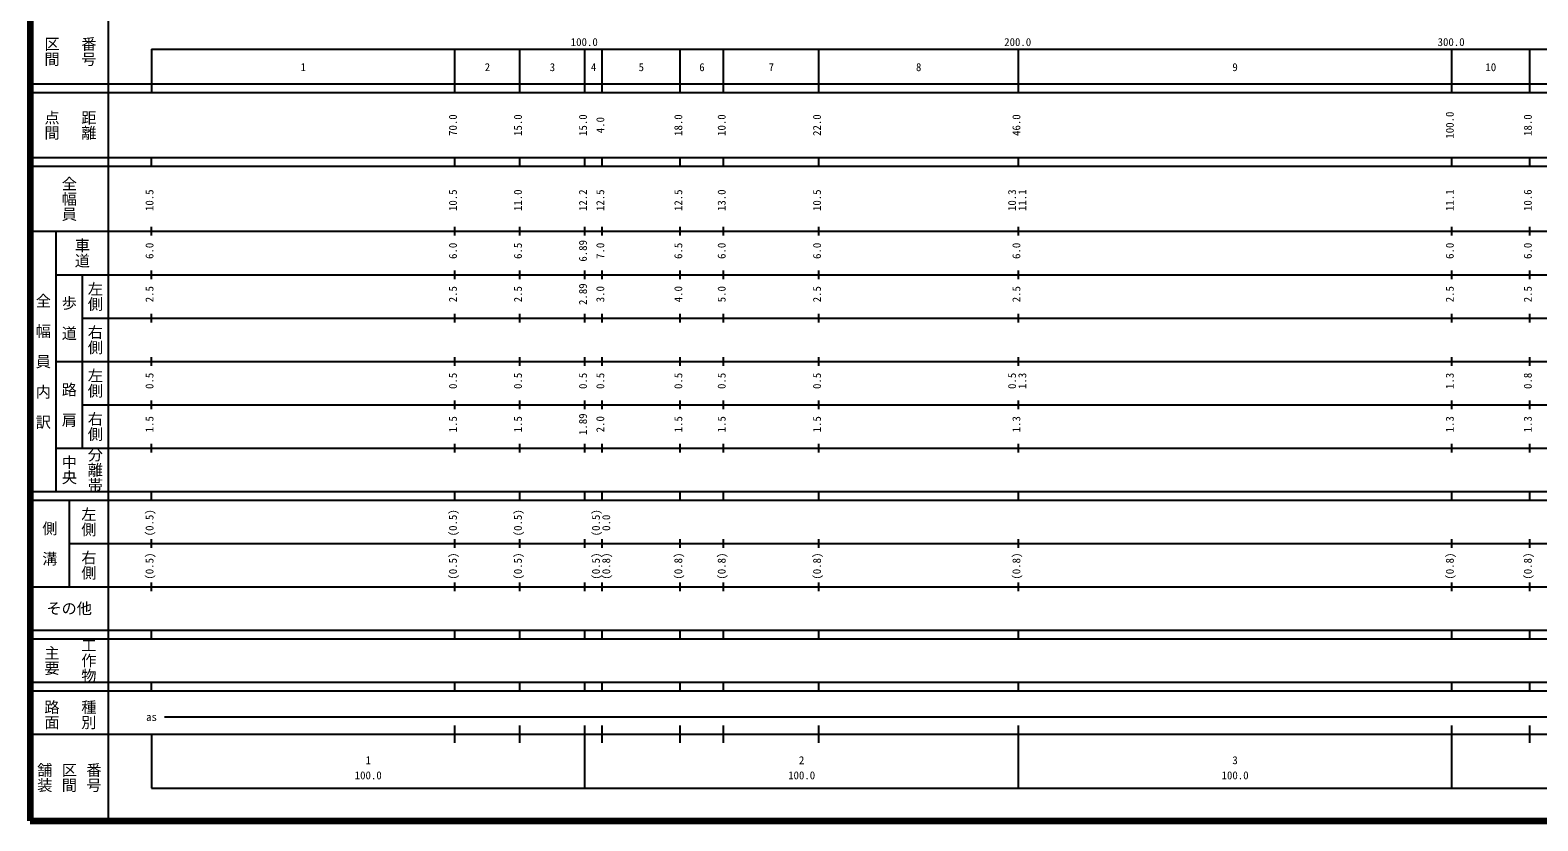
# Model space of a CAD drawing. Units: millimetres on the paper, enlarged 1000 times. Extents: x 40000 to 680000, y 20000 to 380000.
# Drawn here: x 40000 to 387853, y 20000 to 202409 of the extents above; entities that cross this region are included whole.
import ezdxf
from ezdxf.enums import TextEntityAlignment as Align

# ---------------------------------------------------------------- set-up
doc = ezdxf.new("R2010")
doc.units = ezdxf.units.MM
doc.header["$LTSCALE"] = 1000
doc.layers.add('M-TTL', color=2, linetype='Continuous', lineweight=140)
doc.layers.add('M-TTL-BAND', color=7, linetype='Continuous', lineweight=25)
doc.styles.add('@ＭＳ ゴシック', font='')
doc.styles.add('ＭＳ ゴシック', font='')
doc.styles.get('@ＭＳ ゴシック').set_extended_font_data('@MS Gothic')
doc.styles.get('ＭＳ ゴシック').set_extended_font_data('MS Gothic')

msp = doc.modelspace()

# ---------------------------------------------------------------- linework, layer by layer
at = {"layer": 'M-TTL'}
for p, q in [((40000, 380000), (40000, 20000)), ((40000, 20000), (680000, 20000))]:
    msp.add_line(p, q, dxfattribs=at)
at = {"layer": 'M-TTL-BAND'}
for p, q in [((58000, 370000), (58000, 20000)), ((68000, 198000), (579000, 198000)), ((68000, 198000), (68000, 188000)), ((138000, 188000), (138000, 198000)), ((153000, 188000), (153000, 198000)), ((168000, 188000), (168000, 198000)), ((172000, 188000), (172000, 198000)), ((190000, 188000), (190000, 198000)), ((200000, 188000), (200000, 198000)), ((222000, 188000), (222000, 198000)), ((268000, 188000), (268000, 198000)), ((368000, 188000), (368000, 198000)), ((386000, 188000), (386000, 198000)), ((40000, 190000), (579000, 190000)), ((40000, 188000), (579000, 188000)), ((40000, 173000), (579000, 173000)), ((40000, 171000), (579000, 171000)), ((68000, 171000), (68000, 173000)), ((138000, 171000), (138000, 173000)), ((153000, 171000), (153000, 173000)), ((168000, 171000), (168000, 173000)), ((172000, 171000), (172000, 173000)), ((190000, 171000), (190000, 173000)), ((200000, 171000), (200000, 173000)), ((222000, 171000), (222000, 173000)), ((268000, 171000), (268000, 173000)), ((368000, 171000), (368000, 173000)), ((386000, 171000), (386000, 173000)), ((68000, 155000), (68000, 157000)), ((138000, 155000), (138000, 157000)), ((153000, 155000), (153000, 157000)), ((168000, 155000), (168000, 157000)), ((172000, 155000), (172000, 157000)), ((190000, 155000), (190000, 157000)), ((200000, 155000), (200000, 157000)), ((222000, 155000), (222000, 157000)), ((268000, 155000), (268000, 157000)), ((368000, 155000), (368000, 157000)), ((386000, 155000), (386000, 157000)), ((40000, 156000), (579000, 156000)), ((46000, 96000), (46000, 156000)), ((68000, 145000), (68000, 147000)), ((138000, 145000), (138000, 147000)), ((153000, 145000), (153000, 147000)), ((168000, 145000), (168000, 147000)), ((172000, 145000), (172000, 147000)), ((190000, 145000), (190000, 147000)), ((200000, 145000), (200000, 147000)), ((222000, 145000), (222000, 147000)), ((268000, 145000), (268000, 147000)), ((368000, 145000), (368000, 147000)), ((386000, 145000), (386000, 147000)), ((46000, 146000), (579000, 146000)), ((52000, 146000), (52000, 106000)), ((52000, 136000), (579000, 136000)), ((68000, 135000), (68000, 137000)), ((138000, 135000), (138000, 137000)), ((153000, 135000), (153000, 137000)), ((168000, 135000), (168000, 137000)), ((172000, 135000), (172000, 137000)), ((190000, 135000), (190000, 137000)), ((200000, 135000), (200000, 137000)), ((222000, 135000), (222000, 137000)), ((268000, 135000), (268000, 137000)), ((368000, 135000), (368000, 137000)), ((386000, 135000), (386000, 137000)), ((46000, 126000), (579000, 126000)), ((68000, 125000), (68000, 127000)), ((138000, 125000), (138000, 127000)), ((153000, 125000), (153000, 127000)), ((168000, 125000), (168000, 127000)), ((172000, 125000), (172000, 127000)), ((190000, 125000), (190000, 127000)), ((200000, 125000), (200000, 127000)), ((222000, 125000), (222000, 127000)), ((268000, 125000), (268000, 127000)), ((368000, 125000), (368000, 127000)), ((386000, 125000), (386000, 127000)), ((52000, 116000), (579000, 116000)), ((68000, 115000), (68000, 117000)), ((138000, 115000), (138000, 117000)), ((153000, 115000), (153000, 117000)), ((168000, 115000), (168000, 117000)), ((172000, 115000), (172000, 117000)), ((190000, 115000), (190000, 117000)), ((200000, 115000), (200000, 117000)), ((222000, 115000), (222000, 117000)), ((268000, 115000), (268000, 117000)), ((368000, 115000), (368000, 117000)), ((386000, 115000), (386000, 117000)), ((46000, 106000), (579000, 106000)), ((68000, 105000), (68000, 107000)), ((138000, 105000), (138000, 107000)), ((153000, 105000), (153000, 107000)), ((168000, 105000), (168000, 107000)), ((172000, 105000), (172000, 107000)), ((190000, 105000), (190000, 107000)), ((200000, 105000), (200000, 107000)), ((222000, 105000), (222000, 107000)), ((268000, 105000), (268000, 107000)), ((368000, 105000), (368000, 107000)), ((386000, 105000), (386000, 107000)), ((40000, 96000), (579000, 96000)), ((40000, 94000), (579000, 94000)), ((49000, 94000), (49000, 74000)), ((68000, 94000), (68000, 96000)), ((138000, 94000), (138000, 96000)), ((153000, 94000), (153000, 96000)), ((168000, 94000), (168000, 96000)), ((172000, 94000), (172000, 96000)), ((190000, 94000), (190000, 96000)), ((200000, 94000), (200000, 96000)), ((222000, 94000), (222000, 96000)), ((268000, 94000), (268000, 96000)), ((368000, 94000), (368000, 96000)), ((386000, 94000), (386000, 96000)), ((49000, 84000), (579000, 84000)), ((68000, 83000), (68000, 85000)), ((138000, 83000), (138000, 85000)), ((153000, 83000), (153000, 85000)), ((168000, 83000), (168000, 85000)), ((172000, 83000), (172000, 85000)), ((190000, 83000), (190000, 85000)), ((200000, 83000), (200000, 85000)), ((222000, 83000), (222000, 85000)), ((268000, 83000), (268000, 85000)), ((368000, 83000), (368000, 85000)), ((386000, 83000), (386000, 85000)), ((40000, 74000), (579000, 74000)), ((68000, 73000), (68000, 75000)), ((138000, 73000), (138000, 75000)), ((153000, 73000), (153000, 75000)), ((168000, 73000), (168000, 75000)), ((172000, 73000), (172000, 75000)), ((190000, 73000), (190000, 75000)), ((200000, 73000), (200000, 75000)), ((222000, 73000), (222000, 75000)), ((268000, 73000), (268000, 75000)), ((368000, 73000), (368000, 75000)), ((386000, 73000), (386000, 75000)), ((40000, 64000), (579000, 64000)), ((68000, 62000), (68000, 64000)), ((138000, 62000), (138000, 64000)), ((153000, 62000), (153000, 64000)), ((168000, 62000), (168000, 64000)), ((172000, 62000), (172000, 64000)), ((190000, 62000), (190000, 64000)), ((200000, 62000), (200000, 64000)), ((222000, 62000), (222000, 64000)), ((268000, 62000), (268000, 64000)), ((368000, 62000), (368000, 64000)), ((386000, 62000), (386000, 64000)), ((40000, 62000), (579000, 62000)), ((40000, 52000), (579000, 52000)), ((40000, 50000), (579000, 50000)), ((68000, 50000), (68000, 52000)), ((138000, 50000), (138000, 52000)), ((153000, 50000), (153000, 52000)), ((168000, 50000), (168000, 52000)), ((172000, 50000), (172000, 52000)), ((190000, 50000), (190000, 52000)), ((200000, 50000), (200000, 52000)), ((222000, 50000), (222000, 52000)), ((268000, 50000), (268000, 52000)), ((368000, 50000), (368000, 52000)), ((386000, 50000), (386000, 52000)), ((71000, 44000), (565000, 44000)), ((138000, 38000), (138000, 42000)), ((153000, 38000), (153000, 42000)), ((168000, 27500), (168000, 42000)), ((172000, 38000), (172000, 42000)), ((190000, 38000), (190000, 42000)), ((200000, 38000), (200000, 42000)), ((222000, 38000), (222000, 42000)), ((268000, 27500), (268000, 42000)), ((368000, 27500), (368000, 42000)), ((386000, 38000), (386000, 42000)), ((40000, 40000), (579000, 40000)), ((68000, 40000), (68000, 27500)), ((68000, 27500), (579000, 27500))]:
    msp.add_line(p, q, dxfattribs=at)

# ---------------------------------------------------------------- texts
at = {"layer": 'M-TTL-BAND', "style": '@ＭＳ ゴシック'}
for s, p in [('区間', (45000, 197500)), ('番号', (53500, 197500)), ('点間', (45000, 180500)), ('距離', (53500, 180500)), ('全幅員', (49000, 163500)), ('車道', (52000, 151000)), ('左側', (55000, 141000)), ('全\u3000幅\u3000員\u3000内\u3000訳', (43000, 126000)), ('歩\u3000道', (49000, 136000)), ('右側', (55000, 131000)), ('左側', (55000, 121000)), ('路\u3000肩', (49000, 116000)), ('右側', (55000, 111000)), ('中央', (49000, 101000)), ('分離帯', (55000, 101000)), ('左側', (53500, 89000)), ('側\u3000溝', (44500, 84000)), ('右側', (53500, 79000)), ('主要', (45000, 57000)), ('工作物', (53500, 57000)), ('路面', (45000, 44500)), ('種別', (53500, 44500)), ('舗装', (43333, 30000)), ('区間', (49000, 30000)), ('番号', (54667, 30000))]:
    msp.add_text(s, height=2566, rotation=270, dxfattribs=at).set_placement(p, align=Align.MIDDLE_CENTER)
at = {"layer": 'M-TTL-BAND', "style": 'ＭＳ ゴシック'}
for s, p in [('100.0', (167844, 198195)), ('200.0', (267844, 198195)), ('300.0', (367844, 198195)), ('1', (103000, 192405)), ('2', (145500, 192405)), ('3', (160500, 192405)), ('4', (170000, 192405)), ('5', (181000, 192405)), ('6', (195000, 192405)), ('7', (211000, 192405)), ('8', (245000, 192405)), ('9', (318000, 192405)), ('10', (377000, 192405)), ('as', (68000, 42500)), ('1', (118000, 32523)), ('2', (218000, 32523)), ('3', (318000, 32523)), ('100.0', (118000, 29033)), ('100.0', (218000, 29033)), ('100.0', (318000, 29033))]:
    msp.add_text(s, height=1833, dxfattribs=at).set_placement(p, align=Align.BOTTOM_CENTER)
for s, p in [('70.0', (139000, 180500)), ('15.0', (154000, 180500)), ('15.0', (169000, 180500)), ('4.0', (173000, 180500)), ('18.0', (191000, 180500)), ('10.0', (201000, 180500)), ('22.0', (223000, 180500)), ('46.0', (269000, 180500)), ('100.0', (369000, 180500)), ('18.0', (387000, 180500)), ('10.5', (69000, 163174)), ('10.5', (139000, 163174)), ('11.0', (154000, 163174)), ('12.2', (169000, 163174)), ('12.5', (173000, 163174)), ('12.5', (191000, 163174)), ('13.0', (201000, 163174)), ('10.5', (223000, 163174)), ('10.3', (268000, 163174)), ('11.1', (270370, 163174)), ('11.1', (369000, 163174)), ('10.6', (387000, 163174)), ('6.0', (69000, 151500)), ('6.0', (139000, 151500)), ('6.5', (154000, 151500)), ('6.89', (169000, 151500)), ('7.0', (173000, 151500)), ('6.5', (191000, 151500)), ('6.0', (201000, 151500)), ('6.0', (223000, 151500)), ('6.0', (269000, 151500)), ('6.0', (369000, 151500)), ('6.0', (387000, 151500)), ('2.5', (69000, 141500)), ('2.5', (139000, 141500)), ('2.5', (154000, 141500)), ('2.89', (169000, 141500)), ('3.0', (173000, 141500)), ('4.0', (191000, 141500)), ('5.0', (201000, 141500)), ('2.5', (223000, 141500)), ('2.5', (269000, 141500)), ('2.5', (369000, 141500)), ('2.5', (387000, 141500)), ('0.5', (69000, 121500)), ('0.5', (139000, 121500)), ('0.5', (154000, 121500)), ('0.5', (169000, 121500)), ('0.5', (173000, 121500)), ('0.5', (191000, 121500)), ('0.5', (201000, 121500)), ('0.5', (223000, 121500)), ('0.5', (268000, 121500)), ('1.3', (270370, 121500)), ('1.3', (369000, 121500)), ('0.8', (387000, 121500)), ('1.5', (69000, 111500)), ('1.5', (139000, 111500)), ('1.5', (154000, 111500)), ('1.89', (169000, 111500)), ('2.0', (173000, 111500)), ('1.5', (191000, 111500)), ('1.5', (201000, 111500)), ('1.5', (223000, 111500)), ('1.3', (269000, 111500)), ('1.3', (369000, 111500)), ('1.3', (387000, 111500)), ('(0.5)', (69000, 88764)), ('(0.5)', (139000, 88764)), ('(0.5)', (154000, 88764)), ('(0.5)', (172000, 88764)), ('0.0', (174370, 88764)), ('(0.5)', (69000, 78764)), ('(0.5)', (139000, 78764)), ('(0.5)', (154000, 78764)), ('(0.5)', (172000, 78764)), ('(0.8)', (174370, 78764)), ('(0.8)', (191000, 78764)), ('(0.8)', (201000, 78764)), ('(0.8)', (223000, 78764)), ('(0.8)', (269000, 78764)), ('(0.8)', (369000, 78764)), ('(0.8)', (387000, 78764))]:
    msp.add_text(s, height=1833, rotation=90, dxfattribs=at).set_placement(p, align=Align.BOTTOM_CENTER)
msp.add_text('その他', height=2566, dxfattribs=at).set_placement((49000, 69000), align=Align.MIDDLE_CENTER)

doc.saveas('drawing.dxf')
